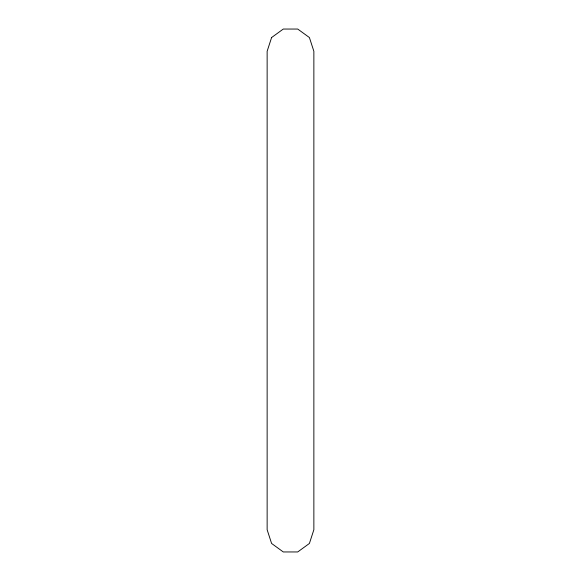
<?xml version="1.0" encoding="UTF-8"?>
<svg xmlns="http://www.w3.org/2000/svg" width="581" height="581" viewBox="0 0 581 581"><rect width="100%" height="100%" fill="white"/><g stroke="black" fill="none" stroke-linecap="round" stroke-linejoin="round"><path stroke-width="0.87" d="M271.596 37.54L267.137 51.273L267.137 529.727L271.596 543.46L283.281 551.95L297.719 551.95L309.404 543.46L313.863 529.727L313.863 51.273L309.404 37.54L297.719 29.05L283.281 29.05L271.596 37.54"/></g></svg>
